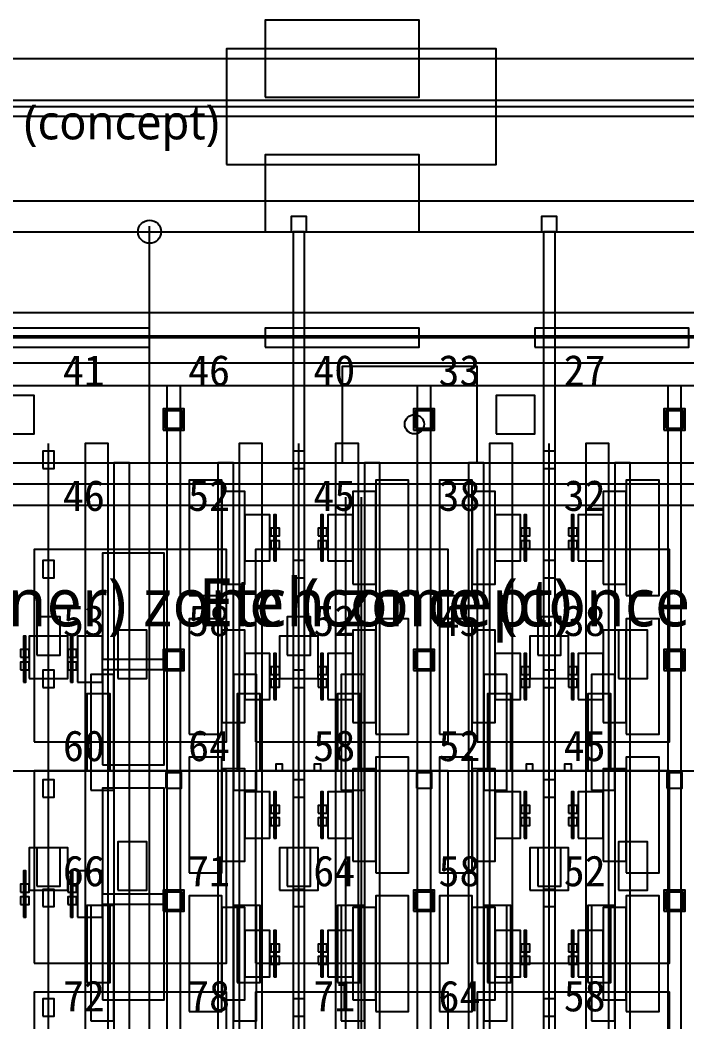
# Model space of a CAD drawing. Header units: metres. Extents: x -1640 to 1560, y -268 to 2338.
# Drawn here: x 132.3 to 166.9, y 1012 to 1064 of the extents above; entities that cross this region are included whole.
import ezdxf

# ---------------------------------------------------------------- set-up
doc = ezdxf.new("R2010")
doc.units = ezdxf.units.M
for name, color, linetype in [('1F_CHL', 4, 'Continuous'), ('1F_EHS_EXTINGUISHER_HYDRANT_CABINET_CONCEPT', 1, 'Continuous'), ('1F_ELEC', 6, 'Continuous'), ('1F_PUMP', 2, 'Continuous'), ('1F_SCR', 3, 'Continuous'), ('1F_STRUCT_COLUMN', 8, 'Continuous'), ('1F_ZONE', 3, 'Continuous'), ('2F_CSF_LATERAL_RACK_CONCEPT', 9, 'Continuous'), ('2F_RFG', 5, 'Continuous'), ('2F_STRUCT_COLUMN', 8, 'Continuous'), ('2F_VMB', 6, 'Continuous'), ('2F_ZONE', 3, 'Continuous'), ('3F_CLEANROOM_OVERHEAD_PIPE_DUCT_CONCEPT', 9, 'Continuous'), ('3F_EHS_EGRESS_DIST_M', 2, 'Continuous'), ('3F_ETCH', 2, 'Continuous'), ('3F_FOUP', 5, 'Continuous'), ('3F_OHT', 9, 'Continuous'), ('3F_OHTV', 1, 'Continuous'), ('3F_PHOTO', 1, 'Continuous'), ('3F_STRUCT_COLUMN', 8, 'Continuous'), ('3F_TBAR', 6, 'Continuous'), ('3F_TEXT', 7, 'Continuous'), ('3F_ZONE', 3, 'Continuous'), ('4F_DCC', 3, 'Continuous'), ('4F_FFU', 1, 'Continuous'), ('4F_MAU', 2, 'Continuous'), ('4F_STRUCT_PLENUM_TRUSS_CONCEPT', 9, 'Continuous'), ('4F_ZONE', 3, 'Continuous'), ('5F_CHL', 4, 'Continuous'), ('5F_EHS_EXTINGUISHER_HYDRANT_CABINET_CONCEPT', 1, 'Continuous'), ('5F_ELEC', 6, 'Continuous'), ('5F_PUMP', 2, 'Continuous'), ('5F_SCR', 3, 'Continuous'), ('5F_STRUCT_COLUMN', 8, 'Continuous'), ('5F_ZONE', 3, 'Continuous'), ('6F_CSF_LATERAL_RACK_CONCEPT', 9, 'Continuous'), ('6F_RFG', 5, 'Continuous'), ('6F_STRUCT_COLUMN', 8, 'Continuous'), ('6F_VMB', 6, 'Continuous'), ('6F_ZONE', 3, 'Continuous'), ('7F_CLEANROOM_OVERHEAD_PIPE_DUCT_CONCEPT', 9, 'Continuous'), ('7F_EHS_EGRESS_DIST_M', 2, 'Continuous'), ('7F_ETCH', 2, 'Continuous'), ('7F_FOUP', 5, 'Continuous'), ('7F_OHT', 9, 'Continuous'), ('7F_OHTV', 1, 'Continuous'), ('7F_PHOTO', 1, 'Continuous'), ('7F_STRUCT_COLUMN', 8, 'Continuous'), ('7F_TBAR', 6, 'Continuous'), ('7F_TEXT', 7, 'Continuous'), ('7F_ZONE', 3, 'Continuous'), ('8F_DCC', 3, 'Continuous'), ('8F_FFU', 1, 'Continuous'), ('8F_MAU', 2, 'Continuous'), ('8F_STRUCT_PLENUM_TRUSS_CONCEPT', 9, 'Continuous'), ('8F_ZONE', 3, 'Continuous'), ('EHS_GAS_SUPPLY', 3, 'Continuous'), ('EHS_PROCESS_EXHAUST', 1, 'Continuous'), ('EHS_TREATED_EXHAUST', 30, 'Continuous'), ('RF_RSC', 4, 'Continuous'), ('RF_STACK', 2, 'Continuous'), ('UTIL_CHW.R_CONCEPT', 2, 'Continuous'), ('UTIL_CHW.S_CONCEPT', 1, 'Continuous'), ('UTIL_ELEC.EMERG_CONCEPT', 4, 'Continuous'), ('UTIL_ELEC.LV_CONCEPT', 2, 'Continuous'), ('UTIL_ELEC.LV_RISER', 2, 'Continuous'), ('UTIL_ELEC.MV_CONCEPT', 1, 'Continuous'), ('UTIL_ELEC.UPS_CONCEPT', 3, 'Continuous'), ('UTIL_EXH.HEAT_CONCEPT', 1, 'Continuous'), ('UTIL_EXH.VOC_CONCEPT', 6, 'Continuous'), ('UTIL_GAS.SPEC_CONCEPT', 3, 'Continuous'), ('UTIL_HR_CONCEPT', 5, 'Continuous'), ('UTIL_PCW.R_CONCEPT', 1, 'Continuous'), ('UTIL_PCW.S_CONCEPT', 6, 'Continuous'), ('UTIL_TEXT', 7, 'Continuous'), ('UTIL_WW.AA_CONCEPT', 3, 'Continuous'), ('UTIL_WW.F_CONCEPT', 2, 'Continuous'), ('UTIL_WW.ORG_CONCEPT', 4, 'Continuous')]:
    doc.layers.add(name, color=color, linetype=linetype)
doc.styles.add('KO', font='malgun.ttf')

msp = doc.modelspace()

# ---------------------------------------------------------------- linework, layer by layer
at = {"layer": '1F_CHL'}
for points in [[(137.35, 1029.8), (138.85, 1029.8), (138.85, 1032.3), (137.35, 1032.3)], [(163.35, 1029.8), (164.85, 1029.8), (164.85, 1032.3), (163.35, 1032.3)], [(137.35, 1018.8), (138.85, 1018.8), (138.85, 1021.3), (137.35, 1021.3)], [(163.35, 1018.8), (164.85, 1018.8), (164.85, 1021.3), (163.35, 1021.3)]]:
    msp.add_lwpolyline(points, close=True, dxfattribs=at)
at = {"layer": '1F_EHS_EXTINGUISHER_HYDRANT_CABINET_CONCEPT'}
msp.add_circle((152.75, 1043), 0.5, dxfattribs=at)
at = {"layer": '1F_ELEC'}
for points in [[(145, 1060), (153, 1060), (153, 1064), (145, 1064)], [(145, 1053), (153, 1053), (153, 1057), (145, 1057)]]:
    msp.add_lwpolyline(points, close=True, dxfattribs=at)
at = {"layer": '1F_PUMP'}
for points in [[(135.75, 1025), (136.95, 1025), (136.95, 1029), (135.75, 1029)], [(143.55, 1025), (144.75, 1025), (144.75, 1029), (143.55, 1029)], [(148.75, 1025), (149.95, 1025), (149.95, 1029), (148.75, 1029)], [(156.55, 1025), (157.75, 1025), (157.75, 1029), (156.55, 1029)], [(161.75, 1025), (162.95, 1025), (162.95, 1029), (161.75, 1029)], [(135.75, 1014), (136.95, 1014), (136.95, 1018), (135.75, 1018)], [(143.55, 1014), (144.75, 1014), (144.75, 1018), (143.55, 1018)], [(148.75, 1014), (149.95, 1014), (149.95, 1018), (148.75, 1018)], [(156.55, 1014), (157.75, 1014), (157.75, 1018), (156.55, 1018)], [(161.75, 1014), (162.95, 1014), (162.95, 1018), (161.75, 1018)]]:
    msp.add_lwpolyline(points, close=True, dxfattribs=at)
at = {"layer": '1F_SCR'}
for points in [[(132.75, 1029.8), (134.75, 1029.8), (134.75, 1032), (132.75, 1032)], [(145.75, 1029.8), (147.75, 1029.8), (147.75, 1032), (145.75, 1032)], [(158.75, 1029.8), (160.75, 1029.8), (160.75, 1032), (158.75, 1032)], [(132.75, 1018.8), (134.75, 1018.8), (134.75, 1021), (132.75, 1021)], [(145.75, 1018.8), (147.75, 1018.8), (147.75, 1021), (145.75, 1021)], [(158.75, 1018.8), (160.75, 1018.8), (160.75, 1021), (158.75, 1021)]]:
    msp.add_lwpolyline(points, close=True, dxfattribs=at)
at = {"layer": '1F_STRUCT_COLUMN'}
for points in [[(139.7, 1042.7), (140.8, 1042.7), (140.8, 1043.8), (139.7, 1043.8)], [(152.7, 1042.7), (153.8, 1042.7), (153.8, 1043.8), (152.7, 1043.8)], [(165.7, 1042.7), (166.8, 1042.7), (166.8, 1043.8), (165.7, 1043.8)], [(139.7, 1030.2), (140.8, 1030.2), (140.8, 1031.3), (139.7, 1031.3)], [(152.7, 1030.2), (153.8, 1030.2), (153.8, 1031.3), (152.7, 1031.3)], [(165.7, 1030.2), (166.8, 1030.2), (166.8, 1031.3), (165.7, 1031.3)], [(139.7, 1017.7), (140.8, 1017.7), (140.8, 1018.8), (139.7, 1018.8)], [(152.7, 1017.7), (153.8, 1017.7), (153.8, 1018.8), (152.7, 1018.8)], [(165.7, 1017.7), (166.8, 1017.7), (166.8, 1018.8), (165.7, 1018.8)]]:
    msp.add_lwpolyline(points, close=True, dxfattribs=at)
at = {"layer": '1F_ZONE'}
msp.add_lwpolyline([(16.5, 887), (290, 887), (290, 1045), (16.5, 1045)], close=True, dxfattribs=at)
at = {"layer": '2F_CSF_LATERAL_RACK_CONCEPT'}
for points in [[(137.15, 891), (137.95, 891), (137.95, 1041), (137.15, 1041)], [(142.55, 891), (143.35, 891), (143.35, 1041), (142.55, 1041)], [(150.15, 891), (150.95, 891), (150.95, 1041), (150.15, 1041)], [(155.55, 891), (156.35, 891), (156.35, 1041), (155.55, 1041)], [(163.15, 891), (163.95, 891), (163.95, 1041), (163.15, 1041)]]:
    msp.add_lwpolyline(points, close=True, dxfattribs=at)
at = {"layer": '2F_RFG'}
for points in [[(135.95, 1024), (137.15, 1024), (137.15, 1030), (135.95, 1030)], [(143.35, 1024), (144.55, 1024), (144.55, 1030), (143.35, 1030)], [(148.95, 1024), (150.15, 1024), (150.15, 1030), (148.95, 1030)], [(156.35, 1024), (157.55, 1024), (157.55, 1030), (156.35, 1030)], [(161.95, 1024), (163.15, 1024), (163.15, 1030), (161.95, 1030)], [(135.95, 1012), (137.15, 1012), (137.15, 1018), (135.95, 1018)], [(143.35, 1012), (144.55, 1012), (144.55, 1018), (143.35, 1018)], [(148.95, 1012), (150.15, 1012), (150.15, 1018), (148.95, 1018)], [(156.35, 1012), (157.55, 1012), (157.55, 1018), (156.35, 1018)], [(161.95, 1012), (163.15, 1012), (163.15, 1018), (161.95, 1018)]]:
    msp.add_lwpolyline(points, close=True, dxfattribs=at)
at = {"layer": '2F_STRUCT_COLUMN'}
for points in [[(139.8, 1042.8), (140.7, 1042.8), (140.7, 1043.7), (139.8, 1043.7)], [(152.8, 1042.8), (153.7, 1042.8), (153.7, 1043.7), (152.8, 1043.7)], [(165.8, 1042.8), (166.7, 1042.8), (166.7, 1043.7), (165.8, 1043.7)], [(139.8, 1030.3), (140.7, 1030.3), (140.7, 1031.2), (139.8, 1031.2)], [(152.8, 1030.3), (153.7, 1030.3), (153.7, 1031.2), (152.8, 1031.2)], [(165.8, 1030.3), (166.7, 1030.3), (166.7, 1031.2), (165.8, 1031.2)], [(139.8, 1017.8), (140.7, 1017.8), (140.7, 1018.7), (139.8, 1018.7)], [(152.8, 1017.8), (153.7, 1017.8), (153.7, 1018.7), (152.8, 1018.7)], [(165.8, 1017.8), (166.7, 1017.8), (166.7, 1018.7), (165.8, 1018.7)]]:
    msp.add_lwpolyline(points, close=True, dxfattribs=at)
at = {"layer": '2F_VMB'}
for points in [[(133.15, 1031), (134.35, 1031), (134.35, 1033), (133.15, 1033)], [(146.15, 1031), (147.35, 1031), (147.35, 1033), (146.15, 1033)], [(159.15, 1031), (160.35, 1031), (160.35, 1033), (159.15, 1033)], [(133.15, 1019), (134.35, 1019), (134.35, 1021), (133.15, 1021)], [(146.15, 1019), (147.35, 1019), (147.35, 1021), (146.15, 1021)], [(159.15, 1019), (160.35, 1019), (160.35, 1021), (159.15, 1021)]]:
    msp.add_lwpolyline(points, close=True, dxfattribs=at)
at = {"layer": '2F_ZONE'}
msp.add_lwpolyline([(16.5, 887), (290, 887), (290, 1045), (16.5, 1045)], close=True, dxfattribs=at)
at = {"layer": '3F_CLEANROOM_OVERHEAD_PIPE_DUCT_CONCEPT'}
for points in [[(135.65, 890), (136.85, 890), (136.85, 1042), (135.65, 1042)], [(143.65, 890), (144.85, 890), (144.85, 1042), (143.65, 1042)], [(148.65, 890), (149.85, 890), (149.85, 1042), (148.65, 1042)], [(156.65, 890), (157.85, 890), (157.85, 1042), (156.65, 1042)], [(161.65, 890), (162.85, 890), (162.85, 1042), (161.65, 1042)]]:
    msp.add_lwpolyline(points, close=True, dxfattribs=at)
at = {"layer": '3F_ETCH'}
for points in [[(141.05, 1034.1), (142.75, 1034.1), (142.75, 1040.1), (141.05, 1040.1)], [(150.75, 1034.1), (152.45, 1034.1), (152.45, 1040.1), (150.75, 1040.1)], [(154.05, 1034.1), (155.75, 1034.1), (155.75, 1040.1), (154.05, 1040.1)], [(163.75, 1034.1), (165.45, 1034.1), (165.45, 1040.1), (163.75, 1040.1)], [(142.75, 1034.7), (143.95, 1034.7), (143.95, 1039.5), (142.75, 1039.5)], [(149.55, 1034.7), (150.75, 1034.7), (150.75, 1039.5), (149.55, 1039.5)], [(155.75, 1034.7), (156.95, 1034.7), (156.95, 1039.5), (155.75, 1039.5)], [(162.55, 1034.7), (163.75, 1034.7), (163.75, 1039.5), (162.55, 1039.5)], [(143.95, 1035.9), (145.25, 1035.9), (145.25, 1038.3), (143.95, 1038.3)], [(148.25, 1035.9), (149.55, 1035.9), (149.55, 1038.3), (148.25, 1038.3)], [(156.95, 1035.9), (158.25, 1035.9), (158.25, 1038.3), (156.95, 1038.3)], [(161.25, 1035.9), (162.55, 1035.9), (162.55, 1038.3), (161.25, 1038.3)], [(141.05, 1026.9), (142.75, 1026.9), (142.75, 1032.9), (141.05, 1032.9)], [(150.75, 1026.9), (152.45, 1026.9), (152.45, 1032.9), (150.75, 1032.9)], [(154.05, 1026.9), (155.75, 1026.9), (155.75, 1032.9), (154.05, 1032.9)], [(163.75, 1026.9), (165.45, 1026.9), (165.45, 1032.9), (163.75, 1032.9)], [(142.75, 1027.5), (143.95, 1027.5), (143.95, 1032.3), (142.75, 1032.3)], [(149.55, 1027.5), (150.75, 1027.5), (150.75, 1032.3), (149.55, 1032.3)], [(155.75, 1027.5), (156.95, 1027.5), (156.95, 1032.3), (155.75, 1032.3)], [(162.55, 1027.5), (163.75, 1027.5), (163.75, 1032.3), (162.55, 1032.3)], [(143.95, 1028.7), (145.25, 1028.7), (145.25, 1031.1), (143.95, 1031.1)], [(148.25, 1028.7), (149.55, 1028.7), (149.55, 1031.1), (148.25, 1031.1)], [(156.95, 1028.7), (158.25, 1028.7), (158.25, 1031.1), (156.95, 1031.1)], [(161.25, 1028.7), (162.55, 1028.7), (162.55, 1031.1), (161.25, 1031.1)], [(141.05, 1019.7), (142.75, 1019.7), (142.75, 1025.7), (141.05, 1025.7)], [(150.75, 1019.7), (152.45, 1019.7), (152.45, 1025.7), (150.75, 1025.7)], [(154.05, 1019.7), (155.75, 1019.7), (155.75, 1025.7), (154.05, 1025.7)], [(163.75, 1019.7), (165.45, 1019.7), (165.45, 1025.7), (163.75, 1025.7)], [(142.75, 1020.3), (143.95, 1020.3), (143.95, 1025.1), (142.75, 1025.1)], [(149.55, 1020.3), (150.75, 1020.3), (150.75, 1025.1), (149.55, 1025.1)], [(155.75, 1020.3), (156.95, 1020.3), (156.95, 1025.1), (155.75, 1025.1)], [(162.55, 1020.3), (163.75, 1020.3), (163.75, 1025.1), (162.55, 1025.1)], [(143.95, 1021.5), (145.25, 1021.5), (145.25, 1023.9), (143.95, 1023.9)], [(148.25, 1021.5), (149.55, 1021.5), (149.55, 1023.9), (148.25, 1023.9)], [(156.95, 1021.5), (158.25, 1021.5), (158.25, 1023.9), (156.95, 1023.9)], [(161.25, 1021.5), (162.55, 1021.5), (162.55, 1023.9), (161.25, 1023.9)], [(141.05, 1012.5), (142.75, 1012.5), (142.75, 1018.5), (141.05, 1018.5)], [(150.75, 1012.5), (152.45, 1012.5), (152.45, 1018.5), (150.75, 1018.5)], [(154.05, 1012.5), (155.75, 1012.5), (155.75, 1018.5), (154.05, 1018.5)], [(163.75, 1012.5), (165.45, 1012.5), (165.45, 1018.5), (163.75, 1018.5)], [(142.75, 1013.1), (143.95, 1013.1), (143.95, 1017.9), (142.75, 1017.9)], [(149.55, 1013.1), (150.75, 1013.1), (150.75, 1017.9), (149.55, 1017.9)], [(155.75, 1013.1), (156.95, 1013.1), (156.95, 1017.9), (155.75, 1017.9)], [(162.55, 1013.1), (163.75, 1013.1), (163.75, 1017.9), (162.55, 1017.9)], [(143.95, 1014.3), (145.25, 1014.3), (145.25, 1016.7), (143.95, 1016.7)], [(148.25, 1014.3), (149.55, 1014.3), (149.55, 1016.7), (148.25, 1016.7)], [(156.95, 1014.3), (158.25, 1014.3), (158.25, 1016.7), (156.95, 1016.7)], [(161.25, 1014.3), (162.55, 1014.3), (162.55, 1016.7), (161.25, 1016.7)]]:
    msp.add_lwpolyline(points, close=True, dxfattribs=at)
at = {"layer": '3F_FOUP'}
for points in [[(145.3, 1037.2), (145.75, 1037.2), (145.75, 1037.6), (145.3, 1037.6)], [(147.75, 1037.2), (148.2, 1037.2), (148.2, 1037.6), (147.75, 1037.6)], [(158.3, 1037.2), (158.75, 1037.2), (158.75, 1037.6), (158.3, 1037.6)], [(160.75, 1037.2), (161.2, 1037.2), (161.2, 1037.6), (160.75, 1037.6)], [(145.3, 1036.55), (145.75, 1036.55), (145.75, 1036.95), (145.3, 1036.95)], [(147.75, 1036.55), (148.2, 1036.55), (148.2, 1036.95), (147.75, 1036.95)], [(158.3, 1036.55), (158.75, 1036.55), (158.75, 1036.95), (158.3, 1036.95)], [(160.75, 1036.55), (161.2, 1036.55), (161.2, 1036.95), (160.75, 1036.95)], [(132.3, 1030.9), (132.75, 1030.9), (132.75, 1031.3), (132.3, 1031.3)], [(134.75, 1030.9), (135.2, 1030.9), (135.2, 1031.3), (134.75, 1031.3)], [(132.3, 1030.25), (132.75, 1030.25), (132.75, 1030.65), (132.3, 1030.65)], [(134.75, 1030.25), (135.2, 1030.25), (135.2, 1030.65), (134.75, 1030.65)], [(145.3, 1030), (145.75, 1030), (145.75, 1030.4), (145.3, 1030.4)], [(147.75, 1030), (148.2, 1030), (148.2, 1030.4), (147.75, 1030.4)], [(158.3, 1030), (158.75, 1030), (158.75, 1030.4), (158.3, 1030.4)], [(160.75, 1030), (161.2, 1030), (161.2, 1030.4), (160.75, 1030.4)], [(145.3, 1029.35), (145.75, 1029.35), (145.75, 1029.75), (145.3, 1029.75)], [(147.75, 1029.35), (148.2, 1029.35), (148.2, 1029.75), (147.75, 1029.75)], [(158.3, 1029.35), (158.75, 1029.35), (158.75, 1029.75), (158.3, 1029.75)], [(160.75, 1029.35), (161.2, 1029.35), (161.2, 1029.75), (160.75, 1029.75)], [(145.3, 1022.8), (145.75, 1022.8), (145.75, 1023.2), (145.3, 1023.2)], [(147.75, 1022.8), (148.2, 1022.8), (148.2, 1023.2), (147.75, 1023.2)], [(158.3, 1022.8), (158.75, 1022.8), (158.75, 1023.2), (158.3, 1023.2)], [(160.75, 1022.8), (161.2, 1022.8), (161.2, 1023.2), (160.75, 1023.2)], [(145.3, 1022.15), (145.75, 1022.15), (145.75, 1022.55), (145.3, 1022.55)], [(147.75, 1022.15), (148.2, 1022.15), (148.2, 1022.55), (147.75, 1022.55)], [(158.3, 1022.15), (158.75, 1022.15), (158.75, 1022.55), (158.3, 1022.55)], [(160.75, 1022.15), (161.2, 1022.15), (161.2, 1022.55), (160.75, 1022.55)], [(132.3, 1018.7), (132.75, 1018.7), (132.75, 1019.1), (132.3, 1019.1)], [(134.75, 1018.7), (135.2, 1018.7), (135.2, 1019.1), (134.75, 1019.1)], [(132.3, 1018.05), (132.75, 1018.05), (132.75, 1018.45), (132.3, 1018.45)], [(134.75, 1018.05), (135.2, 1018.05), (135.2, 1018.45), (134.75, 1018.45)], [(145.3, 1015.6), (145.75, 1015.6), (145.75, 1016), (145.3, 1016)], [(147.75, 1015.6), (148.2, 1015.6), (148.2, 1016), (147.75, 1016)], [(158.3, 1015.6), (158.75, 1015.6), (158.75, 1016), (158.3, 1016)], [(160.75, 1015.6), (161.2, 1015.6), (161.2, 1016), (160.75, 1016)], [(145.3, 1014.95), (145.75, 1014.95), (145.75, 1015.35), (145.3, 1015.35)], [(147.75, 1014.95), (148.2, 1014.95), (148.2, 1015.35), (147.75, 1015.35)], [(158.3, 1014.95), (158.75, 1014.95), (158.75, 1015.35), (158.3, 1015.35)], [(160.75, 1014.95), (161.2, 1014.95), (161.2, 1015.35), (160.75, 1015.35)]]:
    msp.add_lwpolyline(points, close=True, dxfattribs=at)
at = {"layer": '3F_OHT'}
for p, q in [((133.75, 970), (133.75, 1042)), ((146.75, 970), (146.75, 1042)), ((159.75, 970), (159.75, 1042))]:
    msp.add_line(p, q, dxfattribs=at)
at = {"layer": '3F_OHTV'}
for points in [[(133.45, 1040.71), (134.05, 1040.71), (134.05, 1041.61), (133.45, 1041.61)], [(146.45, 1040.71), (147.05, 1040.71), (147.05, 1041.61), (146.45, 1041.61)], [(159.45, 1040.71), (160.05, 1040.71), (160.05, 1041.61), (159.45, 1041.61)], [(133.45, 1035.02), (134.05, 1035.02), (134.05, 1035.92), (133.45, 1035.92)], [(146.45, 1035.02), (147.05, 1035.02), (147.05, 1035.92), (146.45, 1035.92)], [(159.45, 1035.02), (160.05, 1035.02), (160.05, 1035.92), (159.45, 1035.92)], [(133.45, 1029.33), (134.05, 1029.33), (134.05, 1030.23), (133.45, 1030.23)], [(146.45, 1029.33), (147.05, 1029.33), (147.05, 1030.23), (146.45, 1030.23)], [(159.45, 1029.33), (160.05, 1029.33), (160.05, 1030.23), (159.45, 1030.23)], [(133.45, 1023.63), (134.05, 1023.63), (134.05, 1024.53), (133.45, 1024.53)], [(146.45, 1023.63), (147.05, 1023.63), (147.05, 1024.53), (146.45, 1024.53)], [(159.45, 1023.63), (160.05, 1023.63), (160.05, 1024.53), (159.45, 1024.53)], [(133.45, 1017.94), (134.05, 1017.94), (134.05, 1018.84), (133.45, 1018.84)], [(146.45, 1017.94), (147.05, 1017.94), (147.05, 1018.84), (146.45, 1018.84)], [(159.45, 1017.94), (160.05, 1017.94), (160.05, 1018.84), (159.45, 1018.84)], [(133.45, 1012.25), (134.05, 1012.25), (134.05, 1013.15), (133.45, 1013.15)], [(146.45, 1012.25), (147.05, 1012.25), (147.05, 1013.15), (146.45, 1013.15)], [(159.45, 1012.25), (160.05, 1012.25), (160.05, 1013.15), (159.45, 1013.15)]]:
    msp.add_lwpolyline(points, close=True, dxfattribs=at)
at = {"layer": '3F_PHOTO'}
for points in [[(136.55, 1030.8), (139.75, 1030.8), (139.75, 1036.3), (136.55, 1036.3)], [(135.25, 1029.6), (136.55, 1029.6), (136.55, 1032), (135.25, 1032)], [(136.55, 1025.3), (139.75, 1025.3), (139.75, 1030.25), (136.55, 1030.25)], [(136.55, 1018.6), (139.75, 1018.6), (139.75, 1024.1), (136.55, 1024.1)], [(135.25, 1017.4), (136.55, 1017.4), (136.55, 1019.8), (135.25, 1019.8)], [(136.55, 1013.1), (139.75, 1013.1), (139.75, 1018.05), (136.55, 1018.05)]]:
    msp.add_lwpolyline(points, close=True, dxfattribs=at)
at = {"layer": '3F_STRUCT_COLUMN'}
for points in [[(139.85, 1024.1), (140.65, 1024.1), (140.65, 1024.9), (139.85, 1024.9)], [(152.85, 1024.1), (153.65, 1024.1), (153.65, 1024.9), (152.85, 1024.9)], [(165.85, 1024.1), (166.65, 1024.1), (166.65, 1024.9), (165.85, 1024.9)]]:
    msp.add_lwpolyline(points, close=True, dxfattribs=at)
at = {"layer": '3F_TBAR'}
for points in [[(145.45, 1035.9), (145.57, 1035.9), (145.57, 1038.3), (145.45, 1038.3)], [(147.9, 1035.9), (148.02, 1035.9), (148.02, 1038.3), (147.9, 1038.3)], [(158.45, 1035.9), (158.57, 1035.9), (158.57, 1038.3), (158.45, 1038.3)], [(160.9, 1035.9), (161.02, 1035.9), (161.02, 1038.3), (160.9, 1038.3)], [(132.45, 1029.6), (132.57, 1029.6), (132.57, 1032), (132.45, 1032)], [(134.9, 1029.6), (135.02, 1029.6), (135.02, 1032), (134.9, 1032)], [(145.45, 1028.7), (145.57, 1028.7), (145.57, 1031.1), (145.45, 1031.1)], [(147.9, 1028.7), (148.02, 1028.7), (148.02, 1031.1), (147.9, 1031.1)], [(158.45, 1028.7), (158.57, 1028.7), (158.57, 1031.1), (158.45, 1031.1)], [(160.9, 1028.7), (161.02, 1028.7), (161.02, 1031.1), (160.9, 1031.1)], [(145.45, 1021.5), (145.57, 1021.5), (145.57, 1023.9), (145.45, 1023.9)], [(147.9, 1021.5), (148.02, 1021.5), (148.02, 1023.9), (147.9, 1023.9)], [(158.45, 1021.5), (158.57, 1021.5), (158.57, 1023.9), (158.45, 1023.9)], [(160.9, 1021.5), (161.02, 1021.5), (161.02, 1023.9), (160.9, 1023.9)], [(132.45, 1017.4), (132.57, 1017.4), (132.57, 1019.8), (132.45, 1019.8)], [(134.9, 1017.4), (135.02, 1017.4), (135.02, 1019.8), (134.9, 1019.8)], [(145.45, 1014.3), (145.57, 1014.3), (145.57, 1016.7), (145.45, 1016.7)], [(147.9, 1014.3), (148.02, 1014.3), (148.02, 1016.7), (147.9, 1016.7)], [(158.45, 1014.3), (158.57, 1014.3), (158.57, 1016.7), (158.45, 1016.7)], [(160.9, 1014.3), (161.02, 1014.3), (161.02, 1016.7), (160.9, 1016.7)]]:
    msp.add_lwpolyline(points, close=True, dxfattribs=at)
at = {"layer": '3F_ZONE'}
msp.add_lwpolyline([(16.5, 887), (290, 887), (290, 1045), (16.5, 1045)], close=True, dxfattribs=at)
at = {"layer": '4F_DCC'}
for points in [[(131, 1047), (139, 1047), (139, 1048), (131, 1048)], [(145, 1047), (153, 1047), (153, 1048), (145, 1048)], [(159, 1047), (167, 1047), (167, 1048), (159, 1048)]]:
    msp.add_lwpolyline(points, close=True, dxfattribs=at)
at = {"layer": '4F_FFU'}
for points in [[(133, 1026.5), (143, 1026.5), (143, 1036.5), (133, 1036.5)], [(144.5, 1026.5), (154.5, 1026.5), (154.5, 1036.5), (144.5, 1036.5)], [(156, 1026.5), (166, 1026.5), (166, 1036.5), (156, 1036.5)], [(133, 1015), (143, 1015), (143, 1025), (133, 1025)], [(144.5, 1015), (154.5, 1015), (154.5, 1025), (144.5, 1025)], [(156, 1015), (166, 1015), (166, 1025), (156, 1025)], [(133, 1003.5), (143, 1003.5), (143, 1013.5), (133, 1013.5)], [(144.5, 1003.5), (154.5, 1003.5), (154.5, 1013.5), (144.5, 1013.5)], [(156, 1003.5), (166, 1003.5), (166, 1013.5), (156, 1013.5)]]:
    msp.add_lwpolyline(points, close=True, dxfattribs=at)
at = {"layer": '4F_MAU'}
msp.add_lwpolyline([(143, 1056.5), (157, 1056.5), (157, 1062.5), (143, 1062.5)], close=True, dxfattribs=at)
at = {"layer": '4F_STRUCT_PLENUM_TRUSS_CONCEPT'}
for points in [[(139.9, 887), (140.6, 887), (140.6, 1045), (139.9, 1045)], [(152.9, 887), (153.6, 887), (153.6, 1045), (152.9, 1045)], [(165.9, 887), (166.6, 887), (166.6, 1045), (165.9, 1045)]]:
    msp.add_lwpolyline(points, close=True, dxfattribs=at)
at = {"layer": '4F_ZONE'}
msp.add_lwpolyline([(16.5, 887), (290, 887), (290, 1045), (16.5, 1045)], close=True, dxfattribs=at)
at = {"layer": '5F_CHL'}
for points in [[(137.35, 1029.8), (138.85, 1029.8), (138.85, 1032.3), (137.35, 1032.3)], [(163.35, 1029.8), (164.85, 1029.8), (164.85, 1032.3), (163.35, 1032.3)], [(137.35, 1018.8), (138.85, 1018.8), (138.85, 1021.3), (137.35, 1021.3)], [(163.35, 1018.8), (164.85, 1018.8), (164.85, 1021.3), (163.35, 1021.3)]]:
    msp.add_lwpolyline(points, close=True, dxfattribs=at)
at = {"layer": '5F_EHS_EXTINGUISHER_HYDRANT_CABINET_CONCEPT'}
msp.add_circle((152.75, 1043), 0.5, dxfattribs=at)
at = {"layer": '5F_ELEC'}
for points in [[(145, 1060), (153, 1060), (153, 1064), (145, 1064)], [(145, 1053), (153, 1053), (153, 1057), (145, 1057)]]:
    msp.add_lwpolyline(points, close=True, dxfattribs=at)
at = {"layer": '5F_PUMP'}
for points in [[(135.75, 1025), (136.95, 1025), (136.95, 1029), (135.75, 1029)], [(143.55, 1025), (144.75, 1025), (144.75, 1029), (143.55, 1029)], [(148.75, 1025), (149.95, 1025), (149.95, 1029), (148.75, 1029)], [(156.55, 1025), (157.75, 1025), (157.75, 1029), (156.55, 1029)], [(161.75, 1025), (162.95, 1025), (162.95, 1029), (161.75, 1029)], [(135.75, 1014), (136.95, 1014), (136.95, 1018), (135.75, 1018)], [(143.55, 1014), (144.75, 1014), (144.75, 1018), (143.55, 1018)], [(148.75, 1014), (149.95, 1014), (149.95, 1018), (148.75, 1018)], [(156.55, 1014), (157.75, 1014), (157.75, 1018), (156.55, 1018)], [(161.75, 1014), (162.95, 1014), (162.95, 1018), (161.75, 1018)]]:
    msp.add_lwpolyline(points, close=True, dxfattribs=at)
at = {"layer": '5F_SCR'}
for points in [[(132.75, 1029.8), (134.75, 1029.8), (134.75, 1032), (132.75, 1032)], [(145.75, 1029.8), (147.75, 1029.8), (147.75, 1032), (145.75, 1032)], [(158.75, 1029.8), (160.75, 1029.8), (160.75, 1032), (158.75, 1032)], [(132.75, 1018.8), (134.75, 1018.8), (134.75, 1021), (132.75, 1021)], [(145.75, 1018.8), (147.75, 1018.8), (147.75, 1021), (145.75, 1021)], [(158.75, 1018.8), (160.75, 1018.8), (160.75, 1021), (158.75, 1021)]]:
    msp.add_lwpolyline(points, close=True, dxfattribs=at)
at = {"layer": '5F_STRUCT_COLUMN'}
for points in [[(139.7, 1042.7), (140.8, 1042.7), (140.8, 1043.8), (139.7, 1043.8)], [(152.7, 1042.7), (153.8, 1042.7), (153.8, 1043.8), (152.7, 1043.8)], [(165.7, 1042.7), (166.8, 1042.7), (166.8, 1043.8), (165.7, 1043.8)], [(139.7, 1030.2), (140.8, 1030.2), (140.8, 1031.3), (139.7, 1031.3)], [(152.7, 1030.2), (153.8, 1030.2), (153.8, 1031.3), (152.7, 1031.3)], [(165.7, 1030.2), (166.8, 1030.2), (166.8, 1031.3), (165.7, 1031.3)], [(139.7, 1017.7), (140.8, 1017.7), (140.8, 1018.8), (139.7, 1018.8)], [(152.7, 1017.7), (153.8, 1017.7), (153.8, 1018.8), (152.7, 1018.8)], [(165.7, 1017.7), (166.8, 1017.7), (166.8, 1018.8), (165.7, 1018.8)]]:
    msp.add_lwpolyline(points, close=True, dxfattribs=at)
at = {"layer": '5F_ZONE'}
msp.add_lwpolyline([(16.5, 887), (290, 887), (290, 1045), (16.5, 1045)], close=True, dxfattribs=at)
at = {"layer": '6F_CSF_LATERAL_RACK_CONCEPT'}
for points in [[(137.15, 891), (137.95, 891), (137.95, 1041), (137.15, 1041)], [(142.55, 891), (143.35, 891), (143.35, 1041), (142.55, 1041)], [(150.15, 891), (150.95, 891), (150.95, 1041), (150.15, 1041)], [(155.55, 891), (156.35, 891), (156.35, 1041), (155.55, 1041)], [(163.15, 891), (163.95, 891), (163.95, 1041), (163.15, 1041)]]:
    msp.add_lwpolyline(points, close=True, dxfattribs=at)
at = {"layer": '6F_RFG'}
for points in [[(135.95, 1024), (137.15, 1024), (137.15, 1030), (135.95, 1030)], [(143.35, 1024), (144.55, 1024), (144.55, 1030), (143.35, 1030)], [(148.95, 1024), (150.15, 1024), (150.15, 1030), (148.95, 1030)], [(156.35, 1024), (157.55, 1024), (157.55, 1030), (156.35, 1030)], [(161.95, 1024), (163.15, 1024), (163.15, 1030), (161.95, 1030)], [(135.95, 1012), (137.15, 1012), (137.15, 1018), (135.95, 1018)], [(143.35, 1012), (144.55, 1012), (144.55, 1018), (143.35, 1018)], [(148.95, 1012), (150.15, 1012), (150.15, 1018), (148.95, 1018)], [(156.35, 1012), (157.55, 1012), (157.55, 1018), (156.35, 1018)], [(161.95, 1012), (163.15, 1012), (163.15, 1018), (161.95, 1018)]]:
    msp.add_lwpolyline(points, close=True, dxfattribs=at)
at = {"layer": '6F_STRUCT_COLUMN'}
for points in [[(139.8, 1042.8), (140.7, 1042.8), (140.7, 1043.7), (139.8, 1043.7)], [(152.8, 1042.8), (153.7, 1042.8), (153.7, 1043.7), (152.8, 1043.7)], [(165.8, 1042.8), (166.7, 1042.8), (166.7, 1043.7), (165.8, 1043.7)], [(139.8, 1030.3), (140.7, 1030.3), (140.7, 1031.2), (139.8, 1031.2)], [(152.8, 1030.3), (153.7, 1030.3), (153.7, 1031.2), (152.8, 1031.2)], [(165.8, 1030.3), (166.7, 1030.3), (166.7, 1031.2), (165.8, 1031.2)], [(139.8, 1017.8), (140.7, 1017.8), (140.7, 1018.7), (139.8, 1018.7)], [(152.8, 1017.8), (153.7, 1017.8), (153.7, 1018.7), (152.8, 1018.7)], [(165.8, 1017.8), (166.7, 1017.8), (166.7, 1018.7), (165.8, 1018.7)]]:
    msp.add_lwpolyline(points, close=True, dxfattribs=at)
at = {"layer": '6F_VMB'}
for points in [[(133.15, 1031), (134.35, 1031), (134.35, 1033), (133.15, 1033)], [(146.15, 1031), (147.35, 1031), (147.35, 1033), (146.15, 1033)], [(159.15, 1031), (160.35, 1031), (160.35, 1033), (159.15, 1033)], [(133.15, 1019), (134.35, 1019), (134.35, 1021), (133.15, 1021)], [(146.15, 1019), (147.35, 1019), (147.35, 1021), (146.15, 1021)], [(159.15, 1019), (160.35, 1019), (160.35, 1021), (159.15, 1021)]]:
    msp.add_lwpolyline(points, close=True, dxfattribs=at)
at = {"layer": '6F_ZONE'}
msp.add_lwpolyline([(16.5, 887), (290, 887), (290, 1045), (16.5, 1045)], close=True, dxfattribs=at)
at = {"layer": '7F_CLEANROOM_OVERHEAD_PIPE_DUCT_CONCEPT'}
for points in [[(135.65, 890), (136.85, 890), (136.85, 1042), (135.65, 1042)], [(143.65, 890), (144.85, 890), (144.85, 1042), (143.65, 1042)], [(148.65, 890), (149.85, 890), (149.85, 1042), (148.65, 1042)], [(156.65, 890), (157.85, 890), (157.85, 1042), (156.65, 1042)], [(161.65, 890), (162.85, 890), (162.85, 1042), (161.65, 1042)]]:
    msp.add_lwpolyline(points, close=True, dxfattribs=at)
at = {"layer": '7F_ETCH'}
for points in [[(141.05, 1034.1), (142.75, 1034.1), (142.75, 1040.1), (141.05, 1040.1)], [(150.75, 1034.1), (152.45, 1034.1), (152.45, 1040.1), (150.75, 1040.1)], [(154.05, 1034.1), (155.75, 1034.1), (155.75, 1040.1), (154.05, 1040.1)], [(163.75, 1034.1), (165.45, 1034.1), (165.45, 1040.1), (163.75, 1040.1)], [(142.75, 1034.7), (143.95, 1034.7), (143.95, 1039.5), (142.75, 1039.5)], [(149.55, 1034.7), (150.75, 1034.7), (150.75, 1039.5), (149.55, 1039.5)], [(155.75, 1034.7), (156.95, 1034.7), (156.95, 1039.5), (155.75, 1039.5)], [(162.55, 1034.7), (163.75, 1034.7), (163.75, 1039.5), (162.55, 1039.5)], [(143.95, 1035.9), (145.25, 1035.9), (145.25, 1038.3), (143.95, 1038.3)], [(148.25, 1035.9), (149.55, 1035.9), (149.55, 1038.3), (148.25, 1038.3)], [(156.95, 1035.9), (158.25, 1035.9), (158.25, 1038.3), (156.95, 1038.3)], [(161.25, 1035.9), (162.55, 1035.9), (162.55, 1038.3), (161.25, 1038.3)], [(141.05, 1026.9), (142.75, 1026.9), (142.75, 1032.9), (141.05, 1032.9)], [(150.75, 1026.9), (152.45, 1026.9), (152.45, 1032.9), (150.75, 1032.9)], [(154.05, 1026.9), (155.75, 1026.9), (155.75, 1032.9), (154.05, 1032.9)], [(163.75, 1026.9), (165.45, 1026.9), (165.45, 1032.9), (163.75, 1032.9)], [(142.75, 1027.5), (143.95, 1027.5), (143.95, 1032.3), (142.75, 1032.3)], [(149.55, 1027.5), (150.75, 1027.5), (150.75, 1032.3), (149.55, 1032.3)], [(155.75, 1027.5), (156.95, 1027.5), (156.95, 1032.3), (155.75, 1032.3)], [(162.55, 1027.5), (163.75, 1027.5), (163.75, 1032.3), (162.55, 1032.3)], [(143.95, 1028.7), (145.25, 1028.7), (145.25, 1031.1), (143.95, 1031.1)], [(148.25, 1028.7), (149.55, 1028.7), (149.55, 1031.1), (148.25, 1031.1)], [(156.95, 1028.7), (158.25, 1028.7), (158.25, 1031.1), (156.95, 1031.1)], [(161.25, 1028.7), (162.55, 1028.7), (162.55, 1031.1), (161.25, 1031.1)], [(141.05, 1019.7), (142.75, 1019.7), (142.75, 1025.7), (141.05, 1025.7)], [(150.75, 1019.7), (152.45, 1019.7), (152.45, 1025.7), (150.75, 1025.7)], [(154.05, 1019.7), (155.75, 1019.7), (155.75, 1025.7), (154.05, 1025.7)], [(163.75, 1019.7), (165.45, 1019.7), (165.45, 1025.7), (163.75, 1025.7)], [(142.75, 1020.3), (143.95, 1020.3), (143.95, 1025.1), (142.75, 1025.1)], [(149.55, 1020.3), (150.75, 1020.3), (150.75, 1025.1), (149.55, 1025.1)], [(155.75, 1020.3), (156.95, 1020.3), (156.95, 1025.1), (155.75, 1025.1)], [(162.55, 1020.3), (163.75, 1020.3), (163.75, 1025.1), (162.55, 1025.1)], [(143.95, 1021.5), (145.25, 1021.5), (145.25, 1023.9), (143.95, 1023.9)], [(148.25, 1021.5), (149.55, 1021.5), (149.55, 1023.9), (148.25, 1023.9)], [(156.95, 1021.5), (158.25, 1021.5), (158.25, 1023.9), (156.95, 1023.9)], [(161.25, 1021.5), (162.55, 1021.5), (162.55, 1023.9), (161.25, 1023.9)], [(141.05, 1012.5), (142.75, 1012.5), (142.75, 1018.5), (141.05, 1018.5)], [(150.75, 1012.5), (152.45, 1012.5), (152.45, 1018.5), (150.75, 1018.5)], [(154.05, 1012.5), (155.75, 1012.5), (155.75, 1018.5), (154.05, 1018.5)], [(163.75, 1012.5), (165.45, 1012.5), (165.45, 1018.5), (163.75, 1018.5)], [(142.75, 1013.1), (143.95, 1013.1), (143.95, 1017.9), (142.75, 1017.9)], [(149.55, 1013.1), (150.75, 1013.1), (150.75, 1017.9), (149.55, 1017.9)], [(155.75, 1013.1), (156.95, 1013.1), (156.95, 1017.9), (155.75, 1017.9)], [(162.55, 1013.1), (163.75, 1013.1), (163.75, 1017.9), (162.55, 1017.9)], [(143.95, 1014.3), (145.25, 1014.3), (145.25, 1016.7), (143.95, 1016.7)], [(148.25, 1014.3), (149.55, 1014.3), (149.55, 1016.7), (148.25, 1016.7)], [(156.95, 1014.3), (158.25, 1014.3), (158.25, 1016.7), (156.95, 1016.7)], [(161.25, 1014.3), (162.55, 1014.3), (162.55, 1016.7), (161.25, 1016.7)]]:
    msp.add_lwpolyline(points, close=True, dxfattribs=at)
at = {"layer": '7F_FOUP'}
for points in [[(145.3, 1037.2), (145.75, 1037.2), (145.75, 1037.6), (145.3, 1037.6)], [(147.75, 1037.2), (148.2, 1037.2), (148.2, 1037.6), (147.75, 1037.6)], [(158.3, 1037.2), (158.75, 1037.2), (158.75, 1037.6), (158.3, 1037.6)], [(160.75, 1037.2), (161.2, 1037.2), (161.2, 1037.6), (160.75, 1037.6)], [(145.3, 1036.55), (145.75, 1036.55), (145.75, 1036.95), (145.3, 1036.95)], [(147.75, 1036.55), (148.2, 1036.55), (148.2, 1036.95), (147.75, 1036.95)], [(158.3, 1036.55), (158.75, 1036.55), (158.75, 1036.95), (158.3, 1036.95)], [(160.75, 1036.55), (161.2, 1036.55), (161.2, 1036.95), (160.75, 1036.95)], [(132.3, 1030.9), (132.75, 1030.9), (132.75, 1031.3), (132.3, 1031.3)], [(134.75, 1030.9), (135.2, 1030.9), (135.2, 1031.3), (134.75, 1031.3)], [(132.3, 1030.25), (132.75, 1030.25), (132.75, 1030.65), (132.3, 1030.65)], [(134.75, 1030.25), (135.2, 1030.25), (135.2, 1030.65), (134.75, 1030.65)], [(145.3, 1030), (145.75, 1030), (145.75, 1030.4), (145.3, 1030.4)], [(147.75, 1030), (148.2, 1030), (148.2, 1030.4), (147.75, 1030.4)], [(158.3, 1030), (158.75, 1030), (158.75, 1030.4), (158.3, 1030.4)], [(160.75, 1030), (161.2, 1030), (161.2, 1030.4), (160.75, 1030.4)], [(145.3, 1029.35), (145.75, 1029.35), (145.75, 1029.75), (145.3, 1029.75)], [(147.75, 1029.35), (148.2, 1029.35), (148.2, 1029.75), (147.75, 1029.75)], [(158.3, 1029.35), (158.75, 1029.35), (158.75, 1029.75), (158.3, 1029.75)], [(160.75, 1029.35), (161.2, 1029.35), (161.2, 1029.75), (160.75, 1029.75)], [(145.3, 1022.8), (145.75, 1022.8), (145.75, 1023.2), (145.3, 1023.2)], [(147.75, 1022.8), (148.2, 1022.8), (148.2, 1023.2), (147.75, 1023.2)], [(158.3, 1022.8), (158.75, 1022.8), (158.75, 1023.2), (158.3, 1023.2)], [(160.75, 1022.8), (161.2, 1022.8), (161.2, 1023.2), (160.75, 1023.2)], [(145.3, 1022.15), (145.75, 1022.15), (145.75, 1022.55), (145.3, 1022.55)], [(147.75, 1022.15), (148.2, 1022.15), (148.2, 1022.55), (147.75, 1022.55)], [(158.3, 1022.15), (158.75, 1022.15), (158.75, 1022.55), (158.3, 1022.55)], [(160.75, 1022.15), (161.2, 1022.15), (161.2, 1022.55), (160.75, 1022.55)], [(132.3, 1018.7), (132.75, 1018.7), (132.75, 1019.1), (132.3, 1019.1)], [(134.75, 1018.7), (135.2, 1018.7), (135.2, 1019.1), (134.75, 1019.1)], [(132.3, 1018.05), (132.75, 1018.05), (132.75, 1018.45), (132.3, 1018.45)], [(134.75, 1018.05), (135.2, 1018.05), (135.2, 1018.45), (134.75, 1018.45)], [(145.3, 1015.6), (145.75, 1015.6), (145.75, 1016), (145.3, 1016)], [(147.75, 1015.6), (148.2, 1015.6), (148.2, 1016), (147.75, 1016)], [(158.3, 1015.6), (158.75, 1015.6), (158.75, 1016), (158.3, 1016)], [(160.75, 1015.6), (161.2, 1015.6), (161.2, 1016), (160.75, 1016)], [(145.3, 1014.95), (145.75, 1014.95), (145.75, 1015.35), (145.3, 1015.35)], [(147.75, 1014.95), (148.2, 1014.95), (148.2, 1015.35), (147.75, 1015.35)], [(158.3, 1014.95), (158.75, 1014.95), (158.75, 1015.35), (158.3, 1015.35)], [(160.75, 1014.95), (161.2, 1014.95), (161.2, 1015.35), (160.75, 1015.35)]]:
    msp.add_lwpolyline(points, close=True, dxfattribs=at)
at = {"layer": '7F_OHT'}
for p, q in [((133.75, 970), (133.75, 1042)), ((146.75, 970), (146.75, 1042)), ((159.75, 970), (159.75, 1042))]:
    msp.add_line(p, q, dxfattribs=at)
at = {"layer": '7F_OHTV'}
for points in [[(133.45, 1040.71), (134.05, 1040.71), (134.05, 1041.61), (133.45, 1041.61)], [(146.45, 1040.71), (147.05, 1040.71), (147.05, 1041.61), (146.45, 1041.61)], [(159.45, 1040.71), (160.05, 1040.71), (160.05, 1041.61), (159.45, 1041.61)], [(133.45, 1035.02), (134.05, 1035.02), (134.05, 1035.92), (133.45, 1035.92)], [(146.45, 1035.02), (147.05, 1035.02), (147.05, 1035.92), (146.45, 1035.92)], [(159.45, 1035.02), (160.05, 1035.02), (160.05, 1035.92), (159.45, 1035.92)], [(133.45, 1029.33), (134.05, 1029.33), (134.05, 1030.23), (133.45, 1030.23)], [(146.45, 1029.33), (147.05, 1029.33), (147.05, 1030.23), (146.45, 1030.23)], [(159.45, 1029.33), (160.05, 1029.33), (160.05, 1030.23), (159.45, 1030.23)], [(133.45, 1023.63), (134.05, 1023.63), (134.05, 1024.53), (133.45, 1024.53)], [(146.45, 1023.63), (147.05, 1023.63), (147.05, 1024.53), (146.45, 1024.53)], [(159.45, 1023.63), (160.05, 1023.63), (160.05, 1024.53), (159.45, 1024.53)], [(133.45, 1017.94), (134.05, 1017.94), (134.05, 1018.84), (133.45, 1018.84)], [(146.45, 1017.94), (147.05, 1017.94), (147.05, 1018.84), (146.45, 1018.84)], [(159.45, 1017.94), (160.05, 1017.94), (160.05, 1018.84), (159.45, 1018.84)], [(133.45, 1012.25), (134.05, 1012.25), (134.05, 1013.15), (133.45, 1013.15)], [(146.45, 1012.25), (147.05, 1012.25), (147.05, 1013.15), (146.45, 1013.15)], [(159.45, 1012.25), (160.05, 1012.25), (160.05, 1013.15), (159.45, 1013.15)]]:
    msp.add_lwpolyline(points, close=True, dxfattribs=at)
at = {"layer": '7F_PHOTO'}
for points in [[(136.55, 1030.8), (139.75, 1030.8), (139.75, 1036.3), (136.55, 1036.3)], [(135.25, 1029.6), (136.55, 1029.6), (136.55, 1032), (135.25, 1032)], [(136.55, 1025.3), (139.75, 1025.3), (139.75, 1030.25), (136.55, 1030.25)], [(136.55, 1018.6), (139.75, 1018.6), (139.75, 1024.1), (136.55, 1024.1)], [(135.25, 1017.4), (136.55, 1017.4), (136.55, 1019.8), (135.25, 1019.8)], [(136.55, 1013.1), (139.75, 1013.1), (139.75, 1018.05), (136.55, 1018.05)]]:
    msp.add_lwpolyline(points, close=True, dxfattribs=at)
at = {"layer": '7F_STRUCT_COLUMN'}
for points in [[(139.85, 1024.1), (140.65, 1024.1), (140.65, 1024.9), (139.85, 1024.9)], [(152.85, 1024.1), (153.65, 1024.1), (153.65, 1024.9), (152.85, 1024.9)], [(165.85, 1024.1), (166.65, 1024.1), (166.65, 1024.9), (165.85, 1024.9)]]:
    msp.add_lwpolyline(points, close=True, dxfattribs=at)
at = {"layer": '7F_TBAR'}
for points in [[(145.45, 1035.9), (145.57, 1035.9), (145.57, 1038.3), (145.45, 1038.3)], [(147.9, 1035.9), (148.02, 1035.9), (148.02, 1038.3), (147.9, 1038.3)], [(158.45, 1035.9), (158.57, 1035.9), (158.57, 1038.3), (158.45, 1038.3)], [(160.9, 1035.9), (161.02, 1035.9), (161.02, 1038.3), (160.9, 1038.3)], [(132.45, 1029.6), (132.57, 1029.6), (132.57, 1032), (132.45, 1032)], [(134.9, 1029.6), (135.02, 1029.6), (135.02, 1032), (134.9, 1032)], [(145.45, 1028.7), (145.57, 1028.7), (145.57, 1031.1), (145.45, 1031.1)], [(147.9, 1028.7), (148.02, 1028.7), (148.02, 1031.1), (147.9, 1031.1)], [(158.45, 1028.7), (158.57, 1028.7), (158.57, 1031.1), (158.45, 1031.1)], [(160.9, 1028.7), (161.02, 1028.7), (161.02, 1031.1), (160.9, 1031.1)], [(145.45, 1021.5), (145.57, 1021.5), (145.57, 1023.9), (145.45, 1023.9)], [(147.9, 1021.5), (148.02, 1021.5), (148.02, 1023.9), (147.9, 1023.9)], [(158.45, 1021.5), (158.57, 1021.5), (158.57, 1023.9), (158.45, 1023.9)], [(160.9, 1021.5), (161.02, 1021.5), (161.02, 1023.9), (160.9, 1023.9)], [(132.45, 1017.4), (132.57, 1017.4), (132.57, 1019.8), (132.45, 1019.8)], [(134.9, 1017.4), (135.02, 1017.4), (135.02, 1019.8), (134.9, 1019.8)], [(145.45, 1014.3), (145.57, 1014.3), (145.57, 1016.7), (145.45, 1016.7)], [(147.9, 1014.3), (148.02, 1014.3), (148.02, 1016.7), (147.9, 1016.7)], [(158.45, 1014.3), (158.57, 1014.3), (158.57, 1016.7), (158.45, 1016.7)], [(160.9, 1014.3), (161.02, 1014.3), (161.02, 1016.7), (160.9, 1016.7)]]:
    msp.add_lwpolyline(points, close=True, dxfattribs=at)
at = {"layer": '7F_ZONE'}
msp.add_lwpolyline([(16.5, 887), (290, 887), (290, 1045), (16.5, 1045)], close=True, dxfattribs=at)
at = {"layer": '8F_DCC'}
for points in [[(131, 1047), (139, 1047), (139, 1048), (131, 1048)], [(145, 1047), (153, 1047), (153, 1048), (145, 1048)], [(159, 1047), (167, 1047), (167, 1048), (159, 1048)]]:
    msp.add_lwpolyline(points, close=True, dxfattribs=at)
at = {"layer": '8F_FFU'}
for points in [[(133, 1026.5), (143, 1026.5), (143, 1036.5), (133, 1036.5)], [(144.5, 1026.5), (154.5, 1026.5), (154.5, 1036.5), (144.5, 1036.5)], [(156, 1026.5), (166, 1026.5), (166, 1036.5), (156, 1036.5)], [(133, 1015), (143, 1015), (143, 1025), (133, 1025)], [(144.5, 1015), (154.5, 1015), (154.5, 1025), (144.5, 1025)], [(156, 1015), (166, 1015), (166, 1025), (156, 1025)], [(133, 1003.5), (143, 1003.5), (143, 1013.5), (133, 1013.5)], [(144.5, 1003.5), (154.5, 1003.5), (154.5, 1013.5), (144.5, 1013.5)], [(156, 1003.5), (166, 1003.5), (166, 1013.5), (156, 1013.5)]]:
    msp.add_lwpolyline(points, close=True, dxfattribs=at)
at = {"layer": '8F_MAU'}
msp.add_lwpolyline([(143, 1056.5), (157, 1056.5), (157, 1062.5), (143, 1062.5)], close=True, dxfattribs=at)
at = {"layer": '8F_STRUCT_PLENUM_TRUSS_CONCEPT'}
for points in [[(139.9, 887), (140.6, 887), (140.6, 1045), (139.9, 1045)], [(152.9, 887), (153.6, 887), (153.6, 1045), (152.9, 1045)], [(165.9, 887), (166.6, 887), (166.6, 1045), (165.9, 1045)]]:
    msp.add_lwpolyline(points, close=True, dxfattribs=at)
at = {"layer": '8F_ZONE'}
msp.add_lwpolyline([(16.5, 887), (290, 887), (290, 1045), (16.5, 1045)], close=True, dxfattribs=at)
at = {"layer": 'EHS_GAS_SUPPLY'}
for points in [[(147.55, 1025), (147.9, 1025), (147.9, 1025.35), (147.55, 1025.35)], [(147.55, 1025), (147.9, 1025), (147.9, 1025.35), (147.55, 1025.35)], [(160.55, 1025), (160.9, 1025), (160.9, 1025.35), (160.55, 1025.35)], [(160.55, 1025), (160.9, 1025), (160.9, 1025.35), (160.55, 1025.35)]]:
    msp.add_lwpolyline(points, close=True, dxfattribs=at)
at = {"layer": 'EHS_PROCESS_EXHAUST'}
for points in [[(145.55, 1025), (145.9, 1025), (145.9, 1025.35), (145.55, 1025.35)], [(145.55, 1025), (145.9, 1025), (145.9, 1025.35), (145.55, 1025.35)], [(158.55, 1025), (158.9, 1025), (158.9, 1025.35), (158.55, 1025.35)], [(158.55, 1025), (158.9, 1025), (158.9, 1025.35), (158.55, 1025.35)]]:
    msp.add_lwpolyline(points, close=True, dxfattribs=at)
at = {"layer": 'EHS_TREATED_EXHAUST'}
for points in [[(146.35, 1053), (147.15, 1053), (147.15, 1053.8), (146.35, 1053.8)], [(146.35, 1053), (147.15, 1053), (147.15, 1053.8), (146.35, 1053.8)], [(159.35, 1053), (160.15, 1053), (160.15, 1053.8), (159.35, 1053.8)], [(159.35, 1053), (160.15, 1053), (160.15, 1053.8), (159.35, 1053.8)], [(146.45, 891), (147.05, 891), (147.05, 1053), (146.45, 1053)], [(146.45, 891), (147.05, 891), (147.05, 1053), (146.45, 1053)], [(159.45, 891), (160.05, 891), (160.05, 1053), (159.45, 1053)], [(159.45, 891), (160.05, 891), (160.05, 1053), (159.45, 1053)]]:
    msp.add_lwpolyline(points, close=True, dxfattribs=at)
at = {"layer": 'RF_RSC'}
msp.add_lwpolyline([(149, 1041), (156, 1041), (156, 1046), (149, 1046)], close=True, dxfattribs=at)
at = {"layer": 'RF_STACK'}
for points in [[(131, 1042.5), (133, 1042.5), (133, 1044.5), (131, 1044.5)], [(157, 1042.5), (159, 1042.5), (159, 1044.5), (157, 1044.5)]]:
    msp.add_lwpolyline(points, close=True, dxfattribs=at)
at = {"layer": 'UTIL_CHW.R_CONCEPT'}
msp.add_line((-276.2, 1048.8), (287.8, 1048.8), dxfattribs=at)
msp.add_line((-276.2, 1048.8), (287.8, 1048.8), dxfattribs=at)
at = {"layer": 'UTIL_CHW.S_CONCEPT'}
msp.add_line((-277.5, 1047.5), (286.5, 1047.5), dxfattribs=at)
msp.add_line((-277.5, 1047.5), (286.5, 1047.5), dxfattribs=at)
at = {"layer": 'UTIL_ELEC.EMERG_CONCEPT'}
for p in [(-285.3, 1062), (-281.3, 1062)]:
    msp.add_line(p, (284.3, 1062), dxfattribs=at)
at = {"layer": 'UTIL_ELEC.LV_CONCEPT'}
msp.add_line((139, 892.7), (139, 1053.3), dxfattribs=at)
msp.add_line((139, 892.7), (139, 1053.3), dxfattribs=at)
at = {"layer": 'UTIL_ELEC.LV_RISER'}
msp.add_circle((139, 1053), 0.6, dxfattribs=at)
msp.add_circle((139, 1053), 0.6, dxfattribs=at)
at = {"layer": 'UTIL_ELEC.MV_CONCEPT'}
for p, q in [((-283.4, 1054.6), (284.4, 1054.6)), ((-283.4, 1054.6), (284.4, 1054.6)), ((-283.4, 1053), (284.4, 1053)), ((-283.4, 1053), (284.4, 1053))]:
    msp.add_line(p, q, dxfattribs=at)
at = {"layer": 'UTIL_ELEC.UPS_CONCEPT'}
msp.add_line((-255.3, 1059), (284.3, 1059), dxfattribs=at)
msp.add_line((-255.3, 1059), (284.3, 1059), dxfattribs=at)
at = {"layer": 'UTIL_EXH.HEAT_CONCEPT'}
for p, q in [((-267.55, 1059.84), (295.55, 1059.84)), ((-279.4, 1047.6), (288.4, 1047.6)), ((-279.4, 1047.6), (288.4, 1047.6))]:
    msp.add_line(p, q, dxfattribs=at)
at = {"layer": 'UTIL_EXH.VOC_CONCEPT'}
for p, q in [((-267.55, 1062), (295.55, 1062)), ((-279.4, 1046.2), (288.4, 1046.2)), ((-279.4, 1046.2), (288.4, 1046.2))]:
    msp.add_line(p, q, dxfattribs=at)
at = {"layer": 'UTIL_GAS.SPEC_CONCEPT'}
msp.add_line((-275.3, 1025), (286.3, 1025), dxfattribs=at)
msp.add_line((-275.3, 1025), (286.3, 1025), dxfattribs=at)
at = {"layer": 'UTIL_HR_CONCEPT'}
msp.add_line((9.15, 1059.5), (280.35, 1059.5), dxfattribs=at)
msp.add_line((9.15, 1059.5), (280.35, 1059.5), dxfattribs=at)
at = {"layer": 'UTIL_PCW.R_CONCEPT'}
msp.add_line((150.005, 892.77), (150.005, 1039.22), dxfattribs=at)
msp.add_line((150.005, 892.77), (150.005, 1039.22), dxfattribs=at)
at = {"layer": 'UTIL_PCW.S_CONCEPT'}
msp.add_line((149.195, 892.77), (149.195, 1039.22), dxfattribs=at)
msp.add_line((149.195, 892.77), (149.195, 1039.22), dxfattribs=at)
at = {"layer": 'UTIL_WW.AA_CONCEPT'}
msp.add_line((-277.3, 1039.9), (286.3, 1039.9), dxfattribs=at)
at = {"layer": 'UTIL_WW.F_CONCEPT'}
msp.add_line((-277.3, 1041), (286.3, 1041), dxfattribs=at)
at = {"layer": 'UTIL_WW.ORG_CONCEPT'}
msp.add_line((-277.3, 1038.8), (286.3, 1038.8), dxfattribs=at)

# ---------------------------------------------------------------- texts
at = {"layer": '3F_EHS_EGRESS_DIST_M'}
for s, p in [('41', (134.5, 1045)), ('46', (141, 1045)), ('40', (147.5, 1045)), ('33', (154, 1045)), ('27', (160.5, 1045)), ('46', (134.5, 1038.5)), ('52', (141, 1038.5)), ('45', (147.5, 1038.5)), ('38', (154, 1038.5)), ('32', (160.5, 1038.5)), ('53', (134.5, 1032)), ('58', (141, 1032)), ('52', (147.5, 1032)), ('45', (154, 1032)), ('38', (160.5, 1032)), ('60', (134.5, 1025.5)), ('64', (141, 1025.5)), ('58', (147.5, 1025.5)), ('52', (154, 1025.5)), ('45', (160.5, 1025.5)), ('66', (134.5, 1019)), ('71', (141, 1019)), ('64', (147.5, 1019)), ('58', (154, 1019)), ('52', (160.5, 1019)), ('72', (134.5, 1012.5)), ('78', (141, 1012.5)), ('71', (147.5, 1012.5)), ('64', (154, 1012.5)), ('58', (160.5, 1012.5))]:
    msp.add_text(s, height=1.6, dxfattribs=at).set_placement(p)
at = {"layer": '3F_TEXT', "style": 'KO'}
for s, p in [('Photo (track + scanner) zone (concept)', (102.55, 1032.5)), ('Etch zone (concept)', (141.55, 1032.5))]:
    msp.add_text(s, height=2.5, dxfattribs=at).set_placement(p)
at = {"layer": '7F_EHS_EGRESS_DIST_M'}
for s, p in [('41', (134.5, 1045)), ('46', (141, 1045)), ('40', (147.5, 1045)), ('33', (154, 1045)), ('27', (160.5, 1045)), ('46', (134.5, 1038.5)), ('52', (141, 1038.5)), ('45', (147.5, 1038.5)), ('38', (154, 1038.5)), ('32', (160.5, 1038.5)), ('53', (134.5, 1032)), ('58', (141, 1032)), ('52', (147.5, 1032)), ('45', (154, 1032)), ('38', (160.5, 1032)), ('60', (134.5, 1025.5)), ('64', (141, 1025.5)), ('58', (147.5, 1025.5)), ('52', (154, 1025.5)), ('45', (160.5, 1025.5)), ('66', (134.5, 1019)), ('71', (141, 1019)), ('64', (147.5, 1019)), ('58', (154, 1019)), ('52', (160.5, 1019)), ('72', (134.5, 1012.5)), ('78', (141, 1012.5)), ('71', (147.5, 1012.5)), ('64', (154, 1012.5)), ('58', (160.5, 1012.5))]:
    msp.add_text(s, height=1.6, dxfattribs=at).set_placement(p)
at = {"layer": '7F_TEXT', "style": 'KO'}
for s, p in [('Photo (track + scanner) zone (concept)', (102.55, 1032.5)), ('Etch zone (concept)', (141.55, 1032.5))]:
    msp.add_text(s, height=2.5, dxfattribs=at).set_placement(p)
at = {"layer": 'UTIL_TEXT', "style": 'KO'}
msp.add_text('P4 rooftop VOC concentrator rotor + oxidizer (concept)', height=1.8, dxfattribs=at).set_placement((82.5, 1057.8))

doc.saveas('drawing.dxf')
